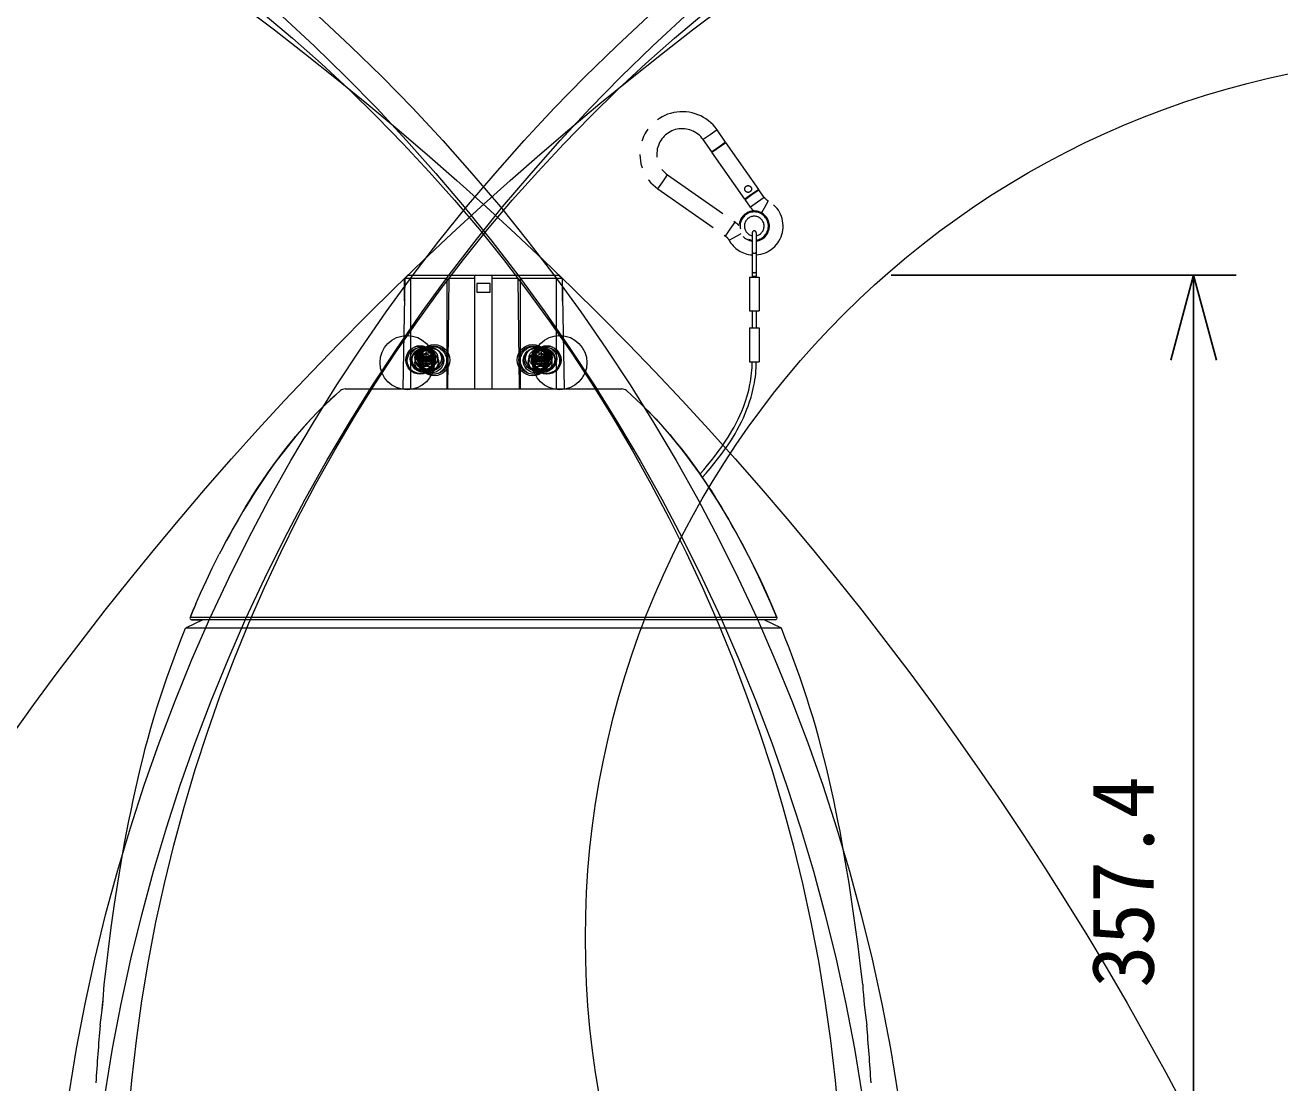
# Model space of a CAD drawing. Units: millimetres, scale not verified. Extents: x -184 to 140, y -117 to 117.
# Drawn here: x -35.48 to 1.49, y 45.66 to 76.84 of the extents above; entities that cross this region are included whole.
import ezdxf
from ezdxf.enums import TextEntityAlignment as Align

# ---------------------------------------------------------------- set-up
doc = ezdxf.new("R2010")
doc.units = ezdxf.units.MM
doc.header["$LTSCALE"] = 0.125
doc.linetypes.add('USER1', pattern=[63.5, 31.75, -6.35, 6.35, -6.35, 6.35, -6.35])
doc.linetypes.add('USER2', pattern=[31.75, 15.875, -3.175, 3.175, -3.175, 3.175, -3.175])
doc.layers.add('0-0_0', color=7, linetype='Continuous')
doc.layers.add('0-5_SUNPO', color=7, linetype='Continuous')
doc.layers.add('0-4_GAIKEI', color=1, linetype='Continuous', lineweight=18)
doc.styles.add('ＭＳ ゴシック', font='')
doc.styles.get('ＭＳ ゴシック').set_extended_font_data('MS Gothic')

# ---------------------------------------------------------------- blocks, each defined once
blk = doc.blocks.new('_Open30')
at = {"layer": '0-0_0'}
blk.add_line((0, 0), (-1, 0), dxfattribs=at)
blk.add_lwpolyline([(-1, 0.26795), (0, 0), (-1, -0.26795)], dxfattribs=at)
blk = doc.blocks.new('D2')
at = {"layer": '0-5_SUNPO'}
for p, q in [((54.5327, 436.9693), (64.6932, 436.9693)), ((63.4432, 403.7293), (63.4432, 434.4693)), ((54.5327, 401.2293), (64.6932, 401.2293))]:
    blk.add_line(p, q, dxfattribs=at)
at = {"layer": '0-5_SUNPO', "xscale": 2.5, "yscale": 2.5}
for p, rotation in [((63.4432, 436.9693), 90), ((63.4432, 401.2293), 270)]:
    blk.add_blockref('_Open30', p, dxfattribs=dict(at, rotation=rotation))
at = {"layer": '0-5_SUNPO', "style": 'ＭＳ ゴシック'}
blk.add_text('357.4', height=1.833, rotation=90, dxfattribs=at).set_placement((62.8182, 415.9743), align=Align.BOTTOM_LEFT)

msp = doc.modelspace()

# ---------------------------------------------------------------- linework, layer by layer
at = {"layer": '0-4_GAIKEI', "linetype": 'USER2'}
for p, q in [((-15.2976, 73.6082), (-15.5024, 73.4648)), ((-15.0928, 73.7516), (-15.2976, 73.6082)), ((-14.8379, 73.3875), (-15.0928, 73.7516)), ((-15.2475, 73.1008), (-15.5024, 73.4648)), ((-15.0427, 73.2441), (-15.2475, 73.1008)), ((-15.2418, 73.0926), (-14.8322, 73.3794)), ((-14.8379, 73.3875), (-15.0427, 73.2441)), ((-13.8628, 71.995), (-14.8322, 73.3794)), ((-14.2724, 71.7082), (-15.2418, 73.0926)), ((-16.8337, 72.0107), (-16.6903, 72.2155)), ((-16.6903, 72.2155), (-16.547, 72.4203)), ((-16.547, 72.4203), (-14.5569, 71.0268)), ((-16.8337, 72.0107), (-14.8437, 70.6172)), ((-14.0676, 71.8516), (-14.2724, 71.7082)), ((-14.2667, 71.7), (-14.0619, 71.8434)), ((-13.8628, 71.995), (-14.0676, 71.8516)), ((-14.0619, 71.8434), (-13.8571, 71.9868)), ((-13.6994, 71.7615), (-13.9042, 71.6181)), ((-13.6994, 71.7615), (-13.8571, 71.9868)), ((-14.109, 71.4748), (-14.2667, 71.7)), ((-13.9042, 71.6181), (-14.109, 71.4748)), ((-13.7041, 71.4378), (-13.7787, 71.3034)), ((-13.5826, 71.6563), (-13.7041, 71.4378)), ((-14.7003, 70.822), (-14.5569, 71.0268)), ((-14.8437, 70.6172), (-14.7003, 70.822)), ((-14.5199, 70.6219), (-14.3855, 70.6966)), ((-14.0554, 70.7133), (-14.0554, 69.4133)), ((-13.9354, 70.7133), (-13.9354, 69.4133)), ((-14.7385, 70.5005), (-14.5199, 70.6219)), ((-14.1354, 69.4133), (-13.8554, 69.4133)), ((-14.1354, 69.4133), (-14.1354, 68.4133)), ((-14.0554, 69.4397), (-13.9354, 69.4397)), ((-13.8554, 69.4133), (-13.8554, 68.4133)), ((-14.1354, 68.4133), (-13.8554, 68.4133)), ((-14.0554, 68.4133), (-14.0554, 67.9133)), ((-13.9354, 68.4133), (-13.9354, 67.9133)), ((-14.1354, 67.9133), (-13.8554, 67.9133)), ((-14.1354, 67.9133), (-14.1354, 66.9133)), ((-13.8554, 67.9133), (-13.8554, 66.9133)), ((-14.1354, 66.9133), (-13.8554, 66.9133))]:
    msp.add_line(p, q, dxfattribs=at)
at = {"layer": '0-4_GAIKEI'}
for p, q in [((-24.2912, 69.3705), (-24.348, 66.1142)), ((-24.2967, 69.3762), (-24.3026, 69.3705)), ((-24.3026, 68.7153), (-24.3026, 69.3705)), ((-24.1893, 69.4706), (-24.2912, 69.3705)), ((-23.0582, 69.3705), (-24.2912, 69.3705)), ((-24.199, 69.4706), (-19.7497, 69.4706)), ((-24.1209, 69.3705), (-24.1209, 66.1142)), ((-23.0582, 69.3705), (-23.0582, 66.1142)), ((-22.9927, 69.3705), (-23.0351, 66.1142)), ((-22.2248, 69.3705), (-22.9927, 69.3705)), ((-22.2248, 66.1142), (-22.2248, 69.4706)), ((-22.1748, 69.2202), (-22.1748, 68.9697)), ((-21.774, 69.2202), (-22.1748, 69.2202)), ((-21.774, 68.9697), (-21.774, 69.2202)), ((-21.7239, 69.4706), (-21.7239, 66.1142)), ((-20.956, 69.3705), (-21.7239, 69.3705)), ((-20.9136, 66.1142), (-20.956, 69.3705)), ((-20.8905, 69.3705), (-20.8905, 66.1142)), ((-19.6575, 69.3705), (-20.8905, 69.3705)), ((-19.8278, 69.3705), (-19.8278, 66.1142)), ((-19.7595, 69.4706), (-19.6575, 69.3705)), ((-19.6575, 69.3705), (-19.6007, 66.1142)), ((-19.652, 69.3762), (-19.6461, 69.3705)), ((-19.6461, 68.7153), (-19.6461, 69.3705)), ((-22.1748, 68.9697), (-21.774, 68.9697)), ((-13.3281, 59.3836), (-30.6206, 59.3836)), ((-13.3742, 59.3142), (-30.5745, 59.3142)), ((-13.1955, 59.0642), (-30.7533, 59.0642))]:
    msp.add_line(p, q, dxfattribs=at)
at = {"layer": '0-4_GAIKEI', "linetype": 'USER1'}
for p, q in [((-23.6747, 67.217), (-23.6747, 66.7661)), ((-20.274, 67.217), (-20.274, 66.7661))]:
    msp.add_line(p, q, dxfattribs=at)
at = {"layer": '0-4_GAIKEI', "color": 7}
for p, q in [((-26.0544, 66.1142), (-17.8943, 66.1142)), ((-30.2412, 59.3142), (-30.7533, 59.0642)), ((-30.5745, 59.3142), (-30.2412, 59.3142)), ((-13.3742, 59.3142), (-13.7075, 59.3142)), ((-13.1955, 59.0642), (-13.7075, 59.3142))]:
    msp.add_line(p, q, dxfattribs=at)
at = {"layer": '0-4_GAIKEI', "linetype": 'USER2'}
for points in [[(-15.5954, 63.6073), (-15.4822, 63.7357), (-15.3713, 63.8659), (-15.2629, 63.9982), (-15.1572, 64.1325), (-15.0544, 64.2689), (-14.9548, 64.4075), (-14.8577, 64.5496), (-14.7627, 64.6967), (-14.6533, 64.8786), (-14.5893, 64.9921), (-14.5279, 65.1072), (-14.4711, 65.2203), (-14.4173, 65.335), (-14.3644, 65.4563), (-14.3149, 65.5791), (-14.2829, 65.6642), (-14.2528, 65.75), (-14.2019, 65.9119), (-14.158, 66.0757), (-14.1215, 66.2411), (-14.1062, 66.3243), (-14.0928, 66.4079), (-14.0814, 66.4917), (-14.0721, 66.5758), (-14.0648, 66.66), (-14.0596, 66.7443), (-14.0565, 66.8288), (-14.0554, 66.9133)], [(-15.5254, 63.5058), (-15.4095, 63.6364), (-15.2959, 63.7691), (-15.1847, 63.9039), (-15.0762, 64.041), (-14.9706, 64.1803), (-14.8681, 64.3221), (-14.7684, 64.4671), (-14.6704, 64.618), (-14.5624, 64.7962), (-14.4954, 64.9139), (-14.4312, 65.033), (-14.3721, 65.1496), (-14.3161, 65.2677), (-14.2608, 65.393), (-14.2092, 65.5199), (-14.1747, 65.6106), (-14.1423, 65.702), (-14.0891, 65.87), (-14.0651, 65.9548), (-14.0431, 66.0402), (-14.023, 66.126), (-14.0049, 66.2123), (-13.9887, 66.299), (-13.9747, 66.3861), (-13.9628, 66.4734), (-13.953, 66.5611), (-13.9453, 66.6489), (-13.9398, 66.737), (-13.9365, 66.8251), (-13.9354, 66.9133)]]:
    msp.add_lwpolyline(points, dxfattribs=at)
at = {"layer": '0-4_GAIKEI', "color": 7}
for points in [[(-26.1847, 66.0659), (-26.338, 65.9316), (-26.4883, 65.7946), (-26.6355, 65.655), (-26.744, 65.5488), (-26.851, 65.4412), (-27.0604, 65.2221), (-27.2644, 64.9978), (-27.4632, 64.7688), (-27.6143, 64.5876), (-27.7625, 64.4037), (-27.9078, 64.2173), (-28.015, 64.0759), (-28.1207, 63.9332), (-28.3274, 63.6441), (-28.5281, 63.3508), (-28.7227, 63.0537), (-28.9116, 62.7533), (-29.0608, 62.507), (-29.2066, 62.2587), (-29.349, 62.0082), (-29.4518, 61.8226), (-29.553, 61.6358), (-29.6564, 61.4406), (-29.7581, 61.2442)], [(-29.7479, 61.2642), (-29.5637, 61.6159), (-29.3736, 61.9642), (-29.1774, 62.309), (-28.9749, 62.6497), (-28.8713, 62.8184), (-28.7661, 62.9859), (-28.6232, 63.2071), (-28.4775, 63.4259), (-28.3287, 63.6423), (-28.1307, 63.9195), (-27.9276, 64.1915), (-27.719, 64.4583), (-27.6125, 64.5899), (-27.5043, 64.7202), (-27.3572, 64.8922), (-27.2069, 65.0621), (-27.0533, 65.2297), (-26.8453, 65.4469), (-26.7391, 65.5536), (-26.6314, 65.659), (-26.4853, 65.7973), (-26.3365, 65.933), (-26.1847, 66.0659)], [(-17.764, 66.0659), (-17.6111, 65.9319), (-17.4611, 65.795), (-17.3138, 65.6554), (-17.2051, 65.549), (-17.098, 65.4412), (-16.8882, 65.2219), (-16.6845, 64.998), (-16.4866, 64.7701), (-16.312, 64.5602), (-16.1418, 64.3474), (-15.9757, 64.1319), (-15.8135, 63.9135), (-15.7074, 63.7664), (-15.6029, 63.618), (-15.3983, 63.3174), (-15.2493, 63.09), (-15.1038, 62.8607), (-14.9617, 62.6297), (-14.8573, 62.4554), (-14.7546, 62.2802), (-14.5542, 61.9267), (-14.36, 61.5688), (-14.1713, 61.2063), (-13.988, 60.8394), (-13.8155, 60.4799), (-13.6481, 60.1173), (-13.4857, 59.7518), (-13.3281, 59.3836)], [(-13.3281, 59.3836), (-13.5166, 59.8224), (-13.6133, 60.0402), (-13.7117, 60.2569), (-13.8627, 60.5798), (-14.0179, 60.9003), (-14.1775, 61.2185), (-14.3416, 61.5342), (-14.5409, 61.9026), (-14.6429, 62.0851), (-14.7466, 62.2663), (-14.9052, 62.5359), (-15.0679, 62.803), (-15.2349, 63.0675), (-15.4063, 63.3294), (-15.6109, 63.6294), (-15.7154, 63.7775), (-15.8214, 63.9244), (-15.9835, 64.1422), (-16.1495, 64.3573), (-16.3197, 64.5696), (-16.4942, 64.779), (-16.691, 65.0053), (-16.8936, 65.2276), (-17.1021, 65.4454), (-17.2086, 65.5525), (-17.3166, 65.6582), (-17.463, 65.7968), (-17.6121, 65.9328), (-17.764, 66.0659)], [(-30.4489, 59.7842), (-30.3091, 60.0985), (-30.1385, 60.4687), (-29.9647, 60.8312), (-29.7879, 61.1859), (-29.7581, 61.2442)], [(-33.1484, 48.5642), (-33.0773, 49.1818), (-33.0133, 49.6968), (-32.9308, 50.3147), (-32.8424, 50.9317), (-32.7477, 51.5479), (-32.6463, 52.1631), (-32.5375, 52.777), (-32.4802, 53.0835), (-32.4209, 53.3897), (-32.3594, 53.6955), (-32.2958, 54.0009), (-32.2297, 54.3058), (-32.1611, 54.6102), (-32.0898, 54.9138), (-32.0156, 55.2168), (-31.9383, 55.5189), (-31.8578, 55.8202), (-31.7739, 56.1205), (-31.6865, 56.4197), (-31.5956, 56.7179), (-31.5013, 57.015), (-31.4038, 57.3111), (-31.303, 57.606), (-31.199, 57.8999), (-31.092, 58.1927), (-30.9821, 58.4843), (-30.8692, 58.7748), (-30.7533, 59.0642)], [(-10.8003, 48.5642), (-10.8715, 49.1818), (-10.9355, 49.6968), (-11.0179, 50.3147), (-11.1064, 50.9317), (-11.201, 51.5479), (-11.3025, 52.1631), (-11.4113, 52.777), (-11.4685, 53.0835), (-11.5279, 53.3897), (-11.5893, 53.6955), (-11.653, 54.0009), (-11.719, 54.3058), (-11.7876, 54.6102), (-11.8589, 54.9138), (-11.9332, 55.2168), (-12.0104, 55.5189), (-12.0909, 55.8202), (-12.1748, 56.1205), (-12.2622, 56.4197), (-12.3531, 56.7179), (-12.4474, 57.015), (-12.545, 57.3111), (-12.6458, 57.606), (-12.7497, 57.8999), (-12.8567, 58.1927), (-12.9667, 58.4843), (-13.0796, 58.7748), (-13.1955, 59.0642)]]:
    msp.add_lwpolyline(points, dxfattribs=at)
at = {"layer": '0-4_GAIKEI'}
for centre, radius in [((-86.974, -0.1627), 96.7879), ((43.0252, -0.1627), 96.7879), ((-64.2299, 37.1109), 54.0276), ((-63.1672, 37.1109), 54.0276), ((19.2185, 37.1109), 54.0276), ((20.2812, 37.1109), 54.0276), ((-58.3442, 40.932), 46.9747), ((14.3954, 40.932), 46.9747), ((7.0319, 49.9357), 26.0026), ((-24.2233, 66.8913), 0.7994), ((-19.7254, 66.8913), 0.7994), ((-23.8457, 66.9658), 0.4145), ((-23.842, 66.9812), 0.4076), ((-23.8266, 66.9467), 0.3918), ((-23.7858, 67.0053), 0.3464), ((-23.7571, 66.9948), 0.3213), ((-23.7232, 67.0462), 0.2717), ((-23.6855, 66.9984), 0.3003), ((-23.6655, 67.0505), 0.246), ((-23.4263, 66.9661), 0.4603), ((-23.4728, 66.9536), 0.4125), ((-23.5469, 67.0115), 0.3315), ((-23.6735, 67.1027), 0.1964), ((-23.4387, 66.9656), 0.4177), ((-23.4985, 66.9513), 0.3563), ((-23.6274, 67.0775), 0.2274), ((-23.5147, 66.9874), 0.3386), ((-23.6574, 67.1279), 0.1687), ((-23.6548, 67.1507), 0.145), ((-23.6604, 67.1604), 0.1361), ((-20.5224, 66.9661), 0.4603), ((-20.5101, 66.9656), 0.4177), ((-20.4759, 66.9536), 0.4125), ((-20.4503, 66.9513), 0.3563), ((-20.434, 66.9874), 0.3386), ((-20.4019, 67.0115), 0.3315), ((-20.2633, 66.9984), 0.3003), ((-20.3213, 67.0775), 0.2274), ((-20.2833, 67.0505), 0.246), ((-20.103, 66.9658), 0.4145), ((-20.1067, 66.9812), 0.4076), ((-20.1222, 66.9467), 0.3918), ((-20.1916, 66.9948), 0.3213), ((-20.1629, 67.0053), 0.3464), ((-20.2255, 67.0462), 0.2717), ((-20.2753, 67.1027), 0.1964), ((-20.2914, 67.1279), 0.1687), ((-20.2939, 67.1507), 0.145), ((-20.2883, 67.1604), 0.1361), ((-23.7617, 66.9391), 0.3262), ((-23.7226, 66.8852), 0.271), ((-23.6925, 67.0392), 0.2428), ((-23.6737, 66.8754), 0.2177), ((-23.6557, 67.0505), 0.2169), ((-23.5816, 66.8968), 0.2897), ((-23.6721, 66.8268), 0.1939), ((-23.6411, 66.8363), 0.2049), ((-23.5749, 66.909), 0.269), ((-23.5813, 67.0275), 0.2609), ((-23.6522, 67.0884), 0.1792), ((-23.6203, 66.8656), 0.2061), ((-23.6315, 67.0811), 0.1874), ((-23.6596, 66.7938), 0.1586), ((-23.6439, 66.8205), 0.1553), ((-23.6433, 67.1113), 0.1552), ((-23.6449, 67.1415), 0.125), ((-20.3671, 66.8968), 0.2897), ((-20.3739, 66.909), 0.269), ((-20.3675, 67.0275), 0.2609), ((-20.3284, 66.8656), 0.2061), ((-20.1871, 66.9391), 0.3262), ((-20.3076, 66.8363), 0.2049), ((-20.293, 67.0505), 0.2169), ((-20.3172, 67.0811), 0.1874), ((-20.2562, 67.0392), 0.2428), ((-20.2261, 66.8852), 0.271), ((-20.2751, 66.8754), 0.2177), ((-20.2965, 67.0884), 0.1792), ((-20.2766, 66.8268), 0.1939), ((-20.3054, 67.1113), 0.1552), ((-20.3048, 66.8205), 0.1553), ((-20.2892, 66.7938), 0.1586), ((-20.3039, 67.1415), 0.125)]:
    msp.add_circle(centre, radius, dxfattribs=at)
at = {"layer": '0-4_GAIKEI', "linetype": 'USER2'}
msp.add_circle((-14.1766, 72.0072), 0.1, dxfattribs=at)
for centre, radius, start, end in [((-16.1168, 73.0346), 1.25, 35, 235), ((-16.1168, 73.0346), 0.75, 35, 235), ((-13.4127, 71.9623), 0.35, 215, 240.9452), ((-13.4127, 71.9623), 0.85, 215, 225.18916), ((-13.9954, 70.9133), 0.85, 274.04777, 60.9452), ((-15.0444, 70.3305), 0.85, 44.81084, 55), ((-13.9954, 70.9133), 0.4463, 277.72683, 262.27318), ((-13.9954, 70.9133), 0.4167, 278.27877, 261.72123), ((-13.9954, 70.9133), 0.29, 281.94054, 258.05943), ((-13.9954, 70.7133), 0.06, 0, 180.00001), ((-15.0444, 70.3305), 0.35, 29.0548, 55), ((-13.9954, 70.9133), 0.85, 209.0548, 265.95224)]:
    msp.add_arc(centre, radius, start, end, dxfattribs=at)
at = {"layer": '0-4_GAIKEI', "color": 7}
for centre, radius, start, end in [((-26.0544, 65.9142), 0.2, 90, 130.65096), ((-17.8943, 65.9142), 0.2, 49.34904, 90), ((-3.433, 47.9689), 29.4867, 156.37812, 157.22512), ((-3.4016, 47.9556), 29.5207, 156.42111, 157.22475), ((-30.5745, 59.3642), 0.05, 157.21971, 270), ((-13.3742, 59.3642), 0.05, 270, 22.78029), ((-13.3742, 59.3642), 0.05, 270, 22.78028), ((-47.1742, 49.3623), 14.0486, 351.82334, 356.74337), ((-47.1743, 49.3623), 14.0486, 351.82334, 356.74336), ((3.2255, 49.3623), 14.0486, 183.25663, 188.17666), ((3.2255, 49.3623), 14.0486, 183.25663, 188.17666), ((24.5452, 42.1571), 58.0477, 174.8534, 176.53618), ((-68.494, 42.1571), 58.0477, 3.46381, 5.1466)]:
    msp.add_arc(centre, radius, start, end, dxfattribs=at)
at = {"layer": '0-4_GAIKEI', "linetype": 'USER2'}
for centre in [(-13.9954, 70.1443), (-13.9954, 69.5665)]:
    msp.add_ellipse(centre, major_axis=(-0.06, 0), ratio=0.422618, start_param=6.2831853, end_param=9.424778, dxfattribs=at)
at = {"layer": '0-4_GAIKEI', "color": 7}
msp.add_ellipse((-26.0544, 65.9142), major_axis=(0, -0.2), ratio=0.999999, start_param=3.1415927, end_param=3.8510858, dxfattribs=at)

# ---------------------------------------------------------------- block references
at = {"layer": '0-5_SUNPO'}
msp.add_blockref('D2', (-64.4907, -367.5051), dxfattribs=at)

doc.saveas('drawing.dxf')
